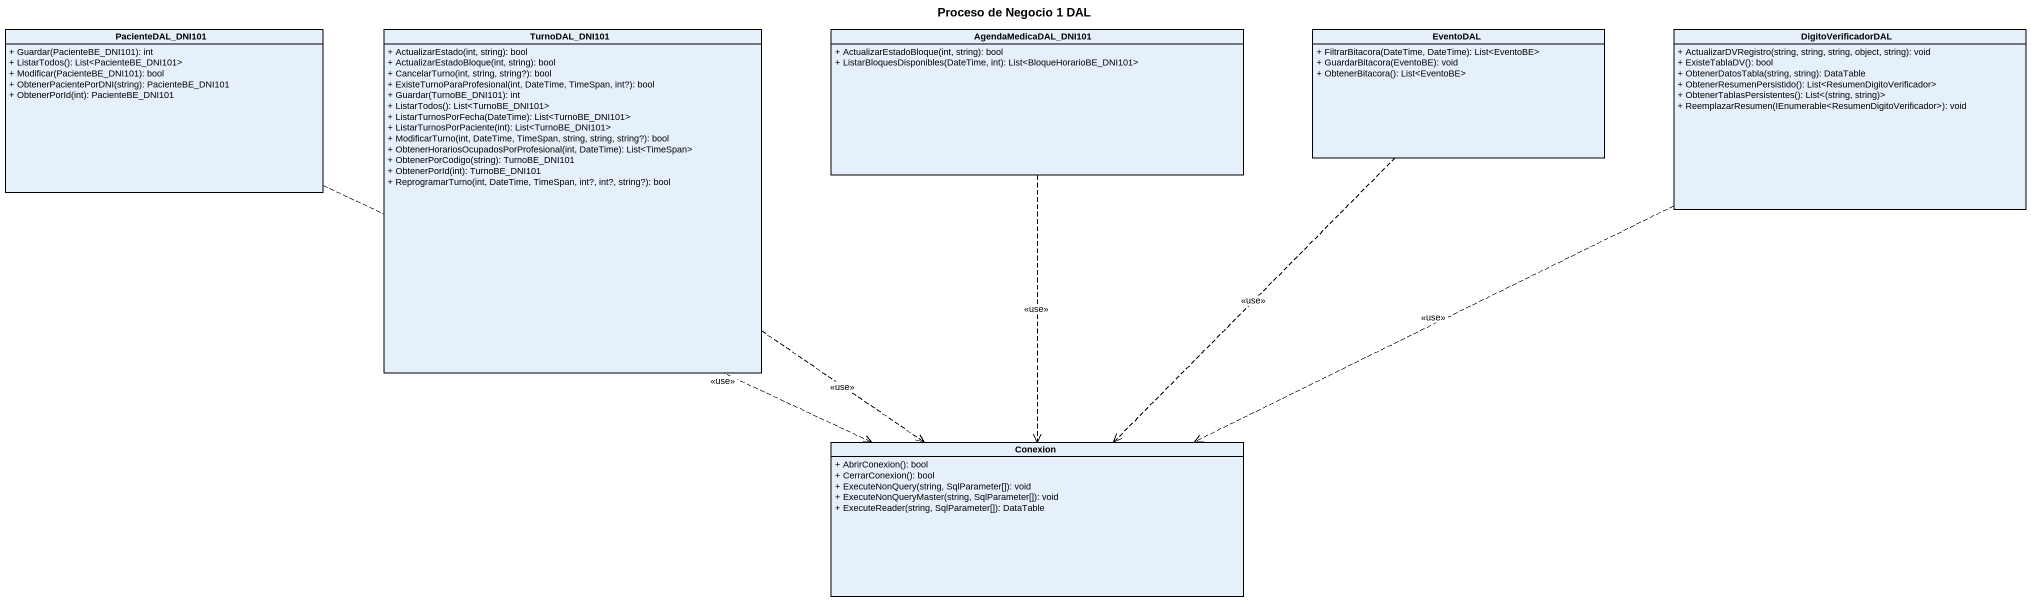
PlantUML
@startuml
title Proceso de Negocio 1 DAL
hide circle
hide empty members
skinparam classAttributeIconSize 0
class PacienteDAL_DNI101 {
  + Guardar(PacienteBE_DNI101): int
  + ListarTodos(): List<PacienteBE_DNI101>
  + Modificar(PacienteBE_DNI101): bool
  + ObtenerPacientePorDNI(string): PacienteBE_DNI101
  + ObtenerPorId(int): PacienteBE_DNI101
}
class TurnoDAL_DNI101 {
  + ActualizarEstado(int, string): bool
  + ActualizarEstadoBloque(int, string): bool
  + CancelarTurno(int, string, string?): bool
  + ExisteTurnoParaProfesional(int, DateTime, TimeSpan, int?): bool
  + Guardar(TurnoBE_DNI101): int
  + ListarTodos(): List<TurnoBE_DNI101>
  + ListarTurnosPorFecha(DateTime): List<TurnoBE_DNI101>
  + ListarTurnosPorPaciente(int): List<TurnoBE_DNI101>
  + ModificarTurno(int, DateTime, TimeSpan, string, string, string?): bool
  + ObtenerHorariosOcupadosPorProfesional(int, DateTime): List<TimeSpan>
  + ObtenerPorCodigo(string): TurnoBE_DNI101
  + ObtenerPorId(int): TurnoBE_DNI101
  + ReprogramarTurno(int, DateTime, TimeSpan, int?, int?, string?): bool
}
class AgendaMedicaDAL_DNI101 {
  + ActualizarEstadoBloque(int, string): bool
  + ListarBloquesDisponibles(DateTime, int): List<BloqueHorarioBE_DNI101>
}
class EventoDAL {
  + FiltrarBitacora(DateTime, DateTime): List<EventoBE>
  + GuardarBitacora(EventoBE): void
  + ObtenerBitacora(): List<EventoBE>
}
class DigitoVerificadorDAL {
  + ActualizarDVRegistro(string, string, string, object, string): void
  + ExisteTablaDV(): bool
  + ObtenerDatosTabla(string, string): DataTable
  + ObtenerResumenPersistido(): List<ResumenDigitoVerificador>
  + ObtenerTablasPersistentes(): List<(string, string)>
  + ReemplazarResumen(IEnumerable<ResumenDigitoVerificador>): void
}
class Conexion {
  + AbrirConexion(): bool
  + CerrarConexion(): bool
  + ExecuteNonQuery(string, SqlParameter[]): void
  + ExecuteNonQueryMaster(string, SqlParameter[]): void
  + ExecuteReader(string, SqlParameter[]): DataTable
}
PacienteDAL_DNI101 .right.> Conexion : <<use>>
TurnoDAL_DNI101 ..> Conexion : <<use>>
AgendaMedicaDAL_DNI101 ..> Conexion : <<use>>
EventoDAL ..> Conexion : <<use>>
DigitoVerificadorDAL .left.> Conexion : <<use>>
@enduml
